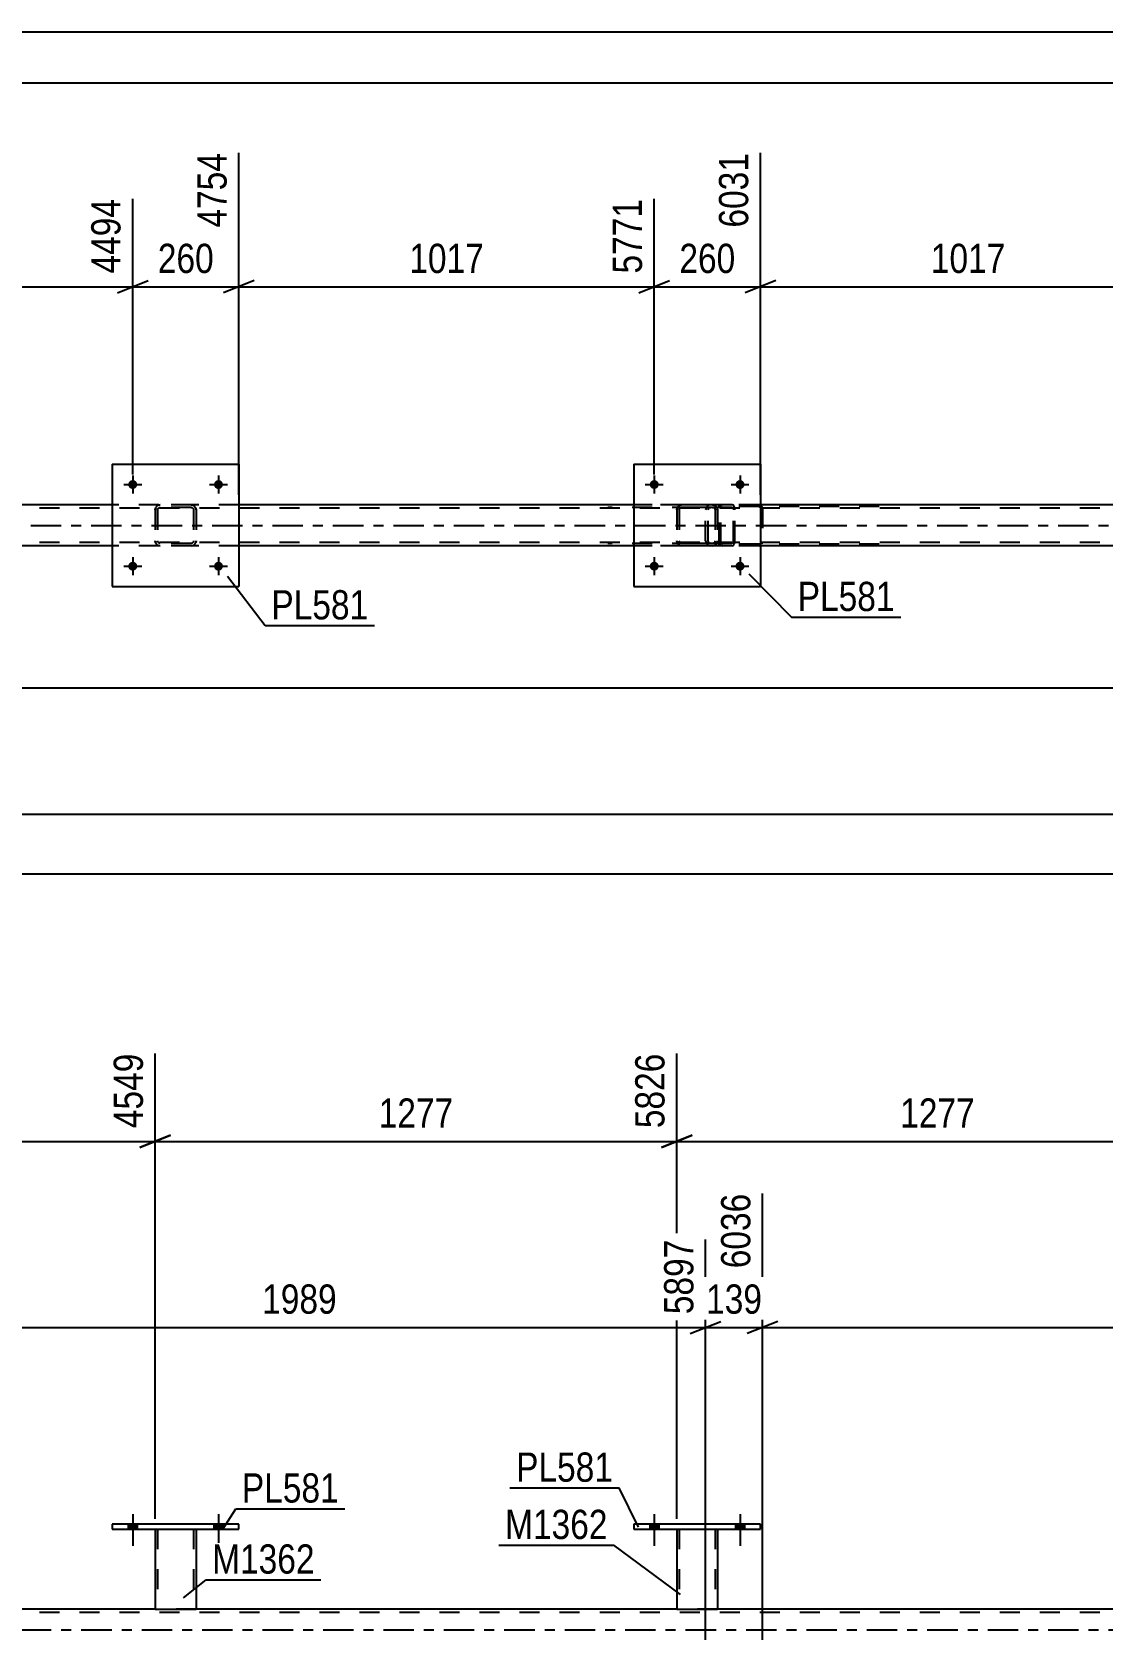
# Model space of a CAD drawing. Header units: millimetres. Extents: x 0 to 841, y 0 to 594.
# Drawn here: x 224.7 to 329.5, y 436.5 to 594 of the extents above; entities that cross this region are included whole.
import ezdxf

# ---------------------------------------------------------------- set-up
doc = ezdxf.new("R2010")
doc.units = ezdxf.units.MM
doc.linetypes.add('DXK_LINE_DOT2', pattern=[3.9198, 1.9599, -1.9599])
doc.linetypes.add('DXK_LINE_DOT3', pattern=[5.9187, 2.979, -0.9799, 0.9799, -0.9799])
doc.styles.add('Arial Narrow', font='ARIALN.TTF', dxfattribs={"height": 0.2})

# ---------------------------------------------------------------- blocks, each defined once
blk = doc.blocks.new('Unknown-318887585-1133 - 12244')
at = {"color": 5, "linetype": 'Continuous'}
for p, q in [((841, 594), (0, 594)), ((836, 589), (5, 589))]:
    blk.add_line(p, q, dxfattribs=at)
blk = doc.blocks.new('Part-318887585-5541 - 5449')
at = {"color": 7, "linetype": 'DXK_LINE_DOT2'}
for p, q in [((236.72, 547.21), (236.76, 547.4)), ((236.76, 547.4), (236.72, 547.21)), ((236.72, 547.21), (236.72, 544.17)), ((236.96, 547.21), (236.98, 547.3)), ((236.96, 547.21), (236.96, 544.17)), ((236.98, 547.3), (237.03, 547.38)), ((237.02, 547.66), (237.2, 547.69)), ((237.2, 547.69), (237.02, 547.66)), ((237.03, 547.38), (237.11, 547.43)), ((237.11, 547.43), (237.2, 547.45)), ((240.24, 547.69), (237.2, 547.69)), ((240.24, 547.45), (237.2, 547.45)), ((240.24, 547.69), (240.43, 547.66)), ((240.43, 547.66), (240.24, 547.69)), ((240.24, 547.45), (240.33, 547.43)), ((240.33, 547.43), (240.41, 547.38)), ((240.41, 547.38), (240.46, 547.3)), ((240.46, 547.3), (240.48, 547.21)), ((240.48, 547.21), (240.48, 544.17)), ((240.69, 547.4), (240.72, 547.21)), ((240.72, 547.21), (240.69, 547.4)), ((240.72, 547.21), (240.72, 544.17)), ((236.76, 543.99), (236.72, 544.17)), ((236.72, 544.17), (236.76, 543.99)), ((236.98, 544.08), (236.96, 544.17)), ((237.03, 544), (236.98, 544.08)), ((237.2, 543.69), (237.02, 543.73)), ((237.02, 543.73), (237.2, 543.69)), ((237.11, 543.95), (237.03, 544)), ((237.2, 543.93), (237.11, 543.95)), ((240.24, 543.93), (237.2, 543.93)), ((240.24, 543.69), (237.2, 543.69)), ((240.33, 543.95), (240.24, 543.93)), ((240.43, 543.73), (240.24, 543.69)), ((240.24, 543.69), (240.43, 543.73)), ((240.41, 544), (240.33, 543.95)), ((240.46, 544.08), (240.41, 544)), ((240.48, 544.17), (240.46, 544.08)), ((240.72, 544.17), (240.69, 543.99)), ((240.69, 543.99), (240.72, 544.17))]:
    blk.add_line(p, q, dxfattribs=at)
at = {"color": 7, "linetype": 'DXK_LINE_DOT3'}
blk.add_line((238.72, 545.69), (238.72, 545.69), dxfattribs=at)
at = {"color": 7, "linetype": 'DXK_LINE_DOT2'}
for centre, start, end in [((237.2, 547.21), 112.5, 157.5), ((237.2, 547.21), 112.5, 157.5), ((240.24, 547.21), 22.5, 67.5), ((240.24, 547.21), 22.5, 67.5), ((237.2, 544.17), 202.5, 247.5), ((237.2, 544.17), 202.5, 247.5), ((240.24, 544.17), 292.5, 337.5), ((240.24, 544.17), 292.5, 337.5)]:
    blk.add_arc(centre, 0.48, start, end, dxfattribs=at)
blk = doc.blocks.new('Bolt-318887585-5496 - 5449')
at = {"linetype": 'Continuous'}
for points in [[(234.96, 549.69, -1), (234.08, 549.69, -1)], [(243.36, 549.69, -1), (242.48, 549.69, -1)]]:
    blk.add_hatch(color=1, dxfattribs=at).paths.add_polyline_path(points)
at = {"color": 1, "linetype": 'Continuous'}
for p, q in [((233.64, 549.69), (235.4, 549.69)), ((234.52, 550.57), (234.52, 548.81)), ((242.04, 549.69), (243.8, 549.69)), ((242.92, 550.57), (242.92, 548.81))]:
    blk.add_line(p, q, dxfattribs=at)
blk = doc.blocks.new('Bolt-318887585-5497 - 5449')
at = {"linetype": 'Continuous'}
for points in [[(234.96, 541.69, -1), (234.08, 541.69, -1)], [(243.36, 541.69, -1), (242.48, 541.69, -1)]]:
    blk.add_hatch(color=1, dxfattribs=at).paths.add_polyline_path(points)
at = {"color": 1, "linetype": 'Continuous'}
for p, q in [((233.64, 541.69), (235.4, 541.69)), ((234.52, 542.57), (234.52, 540.81)), ((242.04, 541.69), (243.8, 541.69)), ((242.92, 542.57), (242.92, 540.81))]:
    blk.add_line(p, q, dxfattribs=at)
blk = doc.blocks.new('Bolt-318887585-5498 - 5449')
at = {"linetype": 'Continuous'}
for points in [[(286.04, 549.69, -1), (285.16, 549.69, -1)], [(294.44, 549.69, -1), (293.56, 549.69, -1)]]:
    blk.add_hatch(color=1, dxfattribs=at).paths.add_polyline_path(points)
at = {"color": 1, "linetype": 'Continuous'}
for p, q in [((284.72, 549.69), (286.48, 549.69)), ((285.6, 550.57), (285.6, 548.81)), ((293.12, 549.69), (294.88, 549.69)), ((294, 550.57), (294, 548.81))]:
    blk.add_line(p, q, dxfattribs=at)
blk = doc.blocks.new('Bolt-318887585-5499 - 5449')
at = {"linetype": 'Continuous'}
for points in [[(286.04, 541.69, -1), (285.16, 541.69, -1)], [(294.44, 541.69, -1), (293.56, 541.69, -1)]]:
    blk.add_hatch(color=1, dxfattribs=at).paths.add_polyline_path(points)
at = {"color": 1, "linetype": 'Continuous'}
for p, q in [((284.72, 541.69), (286.48, 541.69)), ((285.6, 542.57), (285.6, 540.81)), ((293.12, 541.69), (294.88, 541.69)), ((294, 542.57), (294, 540.81))]:
    blk.add_line(p, q, dxfattribs=at)
blk = doc.blocks.new('Part-318887585-5540 - 5449')
at = {"color": 2, "linetype": 'Continuous'}
for p, q in [((232.52, 551.69), (232.52, 539.69)), ((232.52, 551.69), (244.92, 551.69)), ((244.92, 551.69), (244.92, 539.69)), ((232.52, 539.69), (244.92, 539.69))]:
    blk.add_line(p, q, dxfattribs=at)
blk = doc.blocks.new('Part-318887585-5546 - 5449')
at = {"color": 2, "linetype": 'Continuous'}
for p, q in [((283.6, 551.69), (283.6, 539.69)), ((283.6, 551.69), (296, 551.69)), ((296, 551.69), (296, 539.69)), ((283.6, 539.69), (296, 539.69))]:
    blk.add_line(p, q, dxfattribs=at)
blk = doc.blocks.new('Part-318887585-5547 - 5449')
at = {"color": 7, "linetype": 'DXK_LINE_DOT2'}
for p, q in [((287.8, 547.21), (287.84, 547.4)), ((287.84, 547.4), (287.8, 547.21)), ((287.8, 547.21), (287.8, 544.17)), ((288.04, 547.21), (288.06, 547.3)), ((288.04, 547.21), (288.04, 544.17)), ((288.06, 547.3), (288.11, 547.38)), ((288.1, 547.66), (288.28, 547.69)), ((288.28, 547.69), (288.1, 547.66)), ((288.11, 547.38), (288.19, 547.43)), ((288.19, 547.43), (288.28, 547.45)), ((291.32, 547.69), (288.28, 547.69)), ((291.32, 547.45), (288.28, 547.45)), ((291.32, 547.69), (291.51, 547.66)), ((291.51, 547.66), (291.32, 547.69)), ((291.32, 547.45), (291.41, 547.43)), ((291.41, 547.43), (291.49, 547.38)), ((291.49, 547.38), (291.54, 547.3)), ((291.54, 547.3), (291.56, 547.21)), ((291.56, 547.21), (291.56, 544.17)), ((291.77, 547.4), (291.8, 547.21)), ((291.8, 547.21), (291.77, 547.4)), ((291.8, 547.21), (291.8, 544.17)), ((287.84, 543.99), (287.8, 544.17)), ((287.8, 544.17), (287.84, 543.99)), ((288.06, 544.08), (288.04, 544.17)), ((288.11, 544), (288.06, 544.08)), ((288.28, 543.69), (288.1, 543.73)), ((288.1, 543.73), (288.28, 543.69)), ((288.19, 543.95), (288.11, 544)), ((288.28, 543.93), (288.19, 543.95)), ((291.32, 543.93), (288.28, 543.93)), ((291.32, 543.69), (288.28, 543.69)), ((291.41, 543.95), (291.32, 543.93)), ((291.51, 543.73), (291.32, 543.69)), ((291.32, 543.69), (291.51, 543.73)), ((291.49, 544), (291.41, 543.95)), ((291.54, 544.08), (291.49, 544)), ((291.56, 544.17), (291.54, 544.08)), ((291.8, 544.17), (291.77, 543.99)), ((291.77, 543.99), (291.8, 544.17))]:
    blk.add_line(p, q, dxfattribs=at)
at = {"color": 7, "linetype": 'DXK_LINE_DOT3'}
blk.add_line((289.8, 545.69), (289.8, 545.69), dxfattribs=at)
at = {"color": 7, "linetype": 'DXK_LINE_DOT2'}
for centre, start, end in [((288.28, 547.21), 112.5, 157.5), ((288.28, 547.21), 112.5, 157.5), ((291.32, 547.21), 22.5, 67.5), ((291.32, 547.21), 22.5, 67.5), ((288.28, 544.17), 202.5, 247.5), ((288.28, 544.17), 202.5, 247.5), ((291.32, 544.17), 292.5, 337.5), ((291.32, 544.17), 292.5, 337.5)]:
    blk.add_arc(centre, 0.48, start, end, dxfattribs=at)
blk = doc.blocks.new('Part-318887585-5624 - 5449')
at = {"color": 7, "linetype": 'DXK_LINE_DOT2'}
for p, q in [((293.23, 547.69), (281.07, 547.69)), ((293.23, 547.45), (281.07, 547.45)), ((290.67, 547.4), (290.63, 547.21)), ((290.63, 544.17), (290.63, 547.21)), ((290.88, 547.21), (290.9, 547.3)), ((290.88, 544.17), (290.88, 547.21)), ((290.9, 547.3), (290.96, 547.38)), ((291.13, 547.69), (290.94, 547.66)), ((290.96, 547.38), (291.04, 547.43)), ((291.04, 547.43), (291.13, 547.45)), ((291.95, 547.45), (291.95, 547.69)), ((293.33, 547.66), (293.23, 547.69)), ((293.23, 547.45), (293.28, 547.43)), ((293.28, 547.43), (293.32, 547.38)), ((293.32, 547.38), (293.35, 547.3)), ((293.42, 547.55), (293.33, 547.66)), ((293.35, 547.3), (293.36, 547.21)), ((293.36, 544.17), (293.36, 547.21)), ((293.48, 547.4), (293.42, 547.55)), ((293.5, 547.21), (293.48, 547.4)), ((293.5, 544.17), (293.5, 547.21)), ((293.23, 543.93), (281.07, 543.93)), ((293.23, 543.69), (281.07, 543.69)), ((290.63, 544.17), (290.67, 543.99)), ((290.9, 544.08), (290.88, 544.17)), ((290.96, 544), (290.9, 544.08)), ((290.94, 543.73), (291.13, 543.69)), ((291.04, 543.95), (290.96, 544)), ((291.13, 543.93), (291.04, 543.95)), ((291.95, 543.69), (291.95, 543.93)), ((293.28, 543.95), (293.23, 543.93)), ((293.23, 543.69), (293.33, 543.73)), ((293.32, 544), (293.28, 543.95)), ((293.35, 544.08), (293.32, 544)), ((293.33, 543.73), (293.42, 543.83)), ((293.36, 544.17), (293.35, 544.08)), ((293.42, 543.83), (293.43, 543.86)), ((293.43, 543.86), (293.48, 543.99)), ((293.48, 543.99), (293.5, 544.17))]:
    blk.add_line(p, q, dxfattribs=at)
for centre, start, end in [((291.12, 547.2), 111.1941, 156.1506), ((291.12, 544.19), 203.8494, 248.8059)]:
    blk.add_arc(centre, 0.492, start, end, dxfattribs=at)
blk = doc.blocks.new('Part-318887585-5625 - 5449')
at = {"color": 7, "linetype": 'DXK_LINE_DOT2'}
for p, q in [((291.97, 547.49), (291.95, 547.37)), ((291.95, 544.01), (291.95, 547.37)), ((292.12, 547.37), (292.13, 547.43)), ((292.12, 544.01), (292.12, 547.37)), ((292.13, 547.43), (292.17, 547.49)), ((292.29, 547.69), (292.16, 547.67)), ((292.17, 547.49), (292.22, 547.52)), ((292.22, 547.52), (292.29, 547.53)), ((307.62, 547.69), (292.29, 547.69)), ((307.62, 547.53), (292.29, 547.53)), ((296, 547.67), (295.87, 547.69)), ((295.87, 547.53), (295.93, 547.52)), ((295.93, 547.52), (295.99, 547.49)), ((295.99, 547.49), (296.02, 547.43)), ((296.02, 547.43), (296.04, 547.37)), ((296.04, 547.37), (296.04, 544.01)), ((296.21, 547.37), (296.18, 547.49)), ((296.21, 547.37), (296.21, 544.01)), ((291.95, 544.01), (291.97, 543.89)), ((292.13, 543.95), (292.12, 544.01)), ((292.17, 543.9), (292.13, 543.95)), ((292.16, 543.72), (292.29, 543.69)), ((292.22, 543.86), (292.17, 543.9)), ((292.29, 543.85), (292.22, 543.86)), ((307.62, 543.85), (292.29, 543.85)), ((307.62, 543.69), (292.29, 543.69)), ((295.93, 543.86), (295.87, 543.85)), ((295.87, 543.69), (296, 543.72)), ((295.99, 543.9), (295.93, 543.86)), ((296.02, 543.95), (295.99, 543.9)), ((296.04, 544.01), (296.02, 543.95)), ((296.18, 543.89), (296.21, 544.01))]:
    blk.add_line(p, q, dxfattribs=at)
for centre, start, end in [((292.28, 547.36), 110.7583, 155.68), ((295.88, 547.36), 24.32, 69.2417), ((292.28, 544.03), 204.32, 249.2417)]:
    blk.add_arc(centre, 0.331, start, end, dxfattribs=at)
blk = doc.blocks.new('Part-318887585-5688 - 5449')
at = {"color": 7, "linetype": 'DXK_LINE_DOT2'}
for p, q in [((776.11, 547.37), (112.08, 547.37)), ((244.92, 547.69), (232.52, 547.69)), ((296, 547.69), (283.6, 547.69)), ((776.11, 544.01), (112.08, 544.01)), ((244.92, 543.69), (232.52, 543.69)), ((296, 543.69), (283.6, 543.69))]:
    blk.add_line(p, q, dxfattribs=at)
at = {"color": 2, "linetype": 'Continuous'}
for p, q in [((232.52, 547.69), (193.84, 547.69)), ((283.6, 547.69), (244.92, 547.69)), ((334.68, 547.69), (296, 547.69)), ((232.52, 543.69), (193.84, 543.69)), ((283.6, 543.69), (244.92, 543.69)), ((334.68, 543.69), (296, 543.69))]:
    blk.add_line(p, q, dxfattribs=at)
at = {"color": 7, "linetype": 'DXK_LINE_DOT3'}
blk.add_line((112.08, 545.69), (776.11, 545.69), dxfattribs=at)
blk = doc.blocks.new('Bolt-318887585-3644 - 3642')
at = {"linetype": 'Continuous'}
for points in [[(234.08, 447.37), (234.96, 447.37), (234.96, 447.85), (234.08, 447.85)], [(242.48, 447.37), (243.36, 447.37), (243.36, 447.85), (242.48, 447.85)]]:
    blk.add_hatch(color=1, dxfattribs=at).paths.add_polyline_path(points)
at = {"color": 1, "linetype": 'Continuous'}
for p, q in [((234.52, 448.85), (234.52, 445.73)), ((242.92, 448.85), (242.92, 445.73)), ((234.08, 447.85), (234.08, 447.37)), ((234.96, 447.85), (234.96, 447.37)), ((242.48, 447.85), (242.48, 447.37)), ((243.36, 447.85), (243.36, 447.37))]:
    blk.add_line(p, q, dxfattribs=at)
blk = doc.blocks.new('Bolt-318887585-3804 - 3642')
at = {"linetype": 'Continuous'}
for points in [[(234.08, 447.37), (234.96, 447.37), (234.96, 447.85), (234.08, 447.85)], [(242.48, 447.37), (243.36, 447.37), (243.36, 447.85), (242.48, 447.85)]]:
    blk.add_hatch(color=1, dxfattribs=at).paths.add_polyline_path(points)
at = {"color": 1, "linetype": 'Continuous'}
for p, q in [((234.52, 448.85), (234.52, 445.73)), ((242.92, 448.85), (242.92, 445.73)), ((234.08, 447.85), (234.08, 447.37)), ((234.96, 447.85), (234.96, 447.37)), ((242.48, 447.85), (242.48, 447.37)), ((243.36, 447.85), (243.36, 447.37))]:
    blk.add_line(p, q, dxfattribs=at)
blk = doc.blocks.new('Bolt-318887585-3802 - 3642')
at = {"linetype": 'Continuous'}
for points in [[(285.16, 447.37), (286.04, 447.37), (286.04, 447.85), (285.16, 447.85)], [(293.56, 447.37), (294.44, 447.37), (294.44, 447.85), (293.56, 447.85)]]:
    blk.add_hatch(color=1, dxfattribs=at).paths.add_polyline_path(points)
at = {"color": 1, "linetype": 'Continuous'}
for p, q in [((285.6, 448.85), (285.6, 445.73)), ((294, 448.85), (294, 445.73)), ((285.16, 447.85), (285.16, 447.37)), ((286.04, 447.85), (286.04, 447.37)), ((293.56, 447.85), (293.56, 447.37)), ((294.44, 447.85), (294.44, 447.37))]:
    blk.add_line(p, q, dxfattribs=at)
blk = doc.blocks.new('Bolt-318887585-3803 - 3642')
at = {"linetype": 'Continuous'}
for points in [[(285.16, 447.37), (286.04, 447.37), (286.04, 447.85), (285.16, 447.85)], [(293.56, 447.37), (294.44, 447.37), (294.44, 447.85), (293.56, 447.85)]]:
    blk.add_hatch(color=1, dxfattribs=at).paths.add_polyline_path(points)
at = {"color": 1, "linetype": 'Continuous'}
for p, q in [((285.6, 448.85), (285.6, 445.73)), ((294, 448.85), (294, 445.73)), ((285.16, 447.85), (285.16, 447.37)), ((286.04, 447.85), (286.04, 447.37)), ((293.56, 447.85), (293.56, 447.37)), ((294.44, 447.85), (294.44, 447.37))]:
    blk.add_line(p, q, dxfattribs=at)
blk = doc.blocks.new('Part-318887585-3748 - 3642')
at = {"color": 7, "linetype": 'DXK_LINE_DOT2'}
for p, q in [((287.8, 447.38), (291.8, 447.38)), ((287.8, 447.37), (287.8, 447.38)), ((287.8, 447.38), (287.8, 447.37)), ((288.04, 447.38), (288.04, 439.53)), ((291.56, 447.38), (291.56, 439.53)), ((291.8, 447.38), (291.8, 447.37)), ((291.8, 447.37), (291.8, 447.38)), ((291.51, 439.53), (291.54, 439.53)), ((291.51, 439.53), (291.54, 439.53)), ((291.54, 439.53), (291.56, 439.53)), ((291.54, 439.53), (291.56, 439.53))]:
    blk.add_line(p, q, dxfattribs=at)
at = {"color": 2, "linetype": 'Continuous'}
for p, q in [((287.8, 447.37), (287.8, 439.53)), ((291.8, 447.37), (291.8, 439.53)), ((287.8, 439.53), (291.8, 439.53))]:
    blk.add_line(p, q, dxfattribs=at)
blk = doc.blocks.new('Part-318887585-3821 - 3642')
at = {"color": 2, "linetype": 'Continuous'}
for p, q in [((283.6, 447.85), (283.6, 447.37)), ((296, 447.85), (283.6, 447.85)), ((283.6, 447.37), (296, 447.37)), ((296, 447.37), (296, 447.85))]:
    blk.add_line(p, q, dxfattribs=at)
blk = doc.blocks.new('Part-318887585-3826 - 3642')
at = {"color": 7, "linetype": 'DXK_LINE_DOT2'}
for p, q in [((236.72, 447.38), (240.72, 447.38)), ((236.72, 447.37), (236.72, 447.38)), ((236.72, 447.38), (236.72, 447.37)), ((236.96, 447.38), (236.96, 439.53)), ((240.48, 447.38), (240.48, 439.53)), ((240.72, 447.38), (240.72, 447.37)), ((240.72, 447.37), (240.72, 447.38)), ((240.43, 439.53), (240.46, 439.53)), ((240.43, 439.53), (240.46, 439.53)), ((240.46, 439.53), (240.48, 439.53)), ((240.46, 439.53), (240.48, 439.53))]:
    blk.add_line(p, q, dxfattribs=at)
at = {"color": 2, "linetype": 'Continuous'}
for p, q in [((236.72, 447.37), (236.72, 439.53)), ((240.72, 447.37), (240.72, 439.53)), ((236.72, 439.53), (240.72, 439.53))]:
    blk.add_line(p, q, dxfattribs=at)
blk = doc.blocks.new('Part-318887585-3831 - 3642')
at = {"color": 2, "linetype": 'Continuous'}
for p, q in [((232.52, 447.85), (232.52, 447.37)), ((244.92, 447.85), (232.52, 447.85)), ((232.52, 447.37), (244.92, 447.37)), ((244.92, 447.37), (244.92, 447.85))]:
    blk.add_line(p, q, dxfattribs=at)
blk = doc.blocks.new('Part-318887585-4073 - 3642')
at = {"color": 2, "linetype": 'Continuous'}
for p, q in [((236.72, 439.53), (189.64, 439.53)), ((287.8, 439.53), (240.72, 439.53)), ((338.88, 439.53), (291.8, 439.53))]:
    blk.add_line(p, q, dxfattribs=at)
at = {"color": 7, "linetype": 'DXK_LINE_DOT2'}
for p, q in [((240.72, 439.53), (236.72, 439.53)), ((291.8, 439.53), (287.8, 439.53)), ((776.11, 439.21), (69.68, 439.21))]:
    blk.add_line(p, q, dxfattribs=at)
at = {"color": 7, "linetype": 'DXK_LINE_DOT3'}
blk.add_line((69.68, 437.53), (776.11, 437.53), dxfattribs=at)
blk = doc.blocks.new('StraightDimension-318887585-6158 - 5449')
at = {"color": 7, "linetype": 'Continuous'}
for p, q in [((244.92, 548.69), (244.92, 582.17)), ((234.52, 550.69), (234.52, 577.67)), ((233.02, 568.46), (236.02, 569.66)), ((234.52, 569.06), (244.92, 569.06)), ((246.42, 569.66), (243.42, 568.46))]:
    blk.add_line(p, q, dxfattribs=at)
at = {"color": 0}
blk.add_wipeout([(243.06, 569.81), (243.06, 574.01), (236.38, 574.01), (236.38, 569.81)], dxfattribs=at)
at = {"color": 3, "style": 'Arial Narrow'}
blk.add_text('260', height=2.863, dxfattribs=at).set_placement((236.98, 570.41))
at = {"color": 0, "linetype": 'Continuous'}
blk.add_wipeout([(244.32, 582.77), (240.12, 582.77), (240.12, 574.26), (244.32, 574.26)], dxfattribs=at)
at = {"color": 3, "linetype": 'Continuous', "style": 'Arial Narrow'}
blk.add_text('4754', height=2.863, rotation=90.0002, dxfattribs=at).set_placement((243.72, 574.86))
blk = doc.blocks.new('StraightDimension-318887585-6176 - 5449')
at = {"color": 7, "linetype": 'Continuous'}
for p, q in [((193.84, 548.69), (193.84, 582.17)), ((234.52, 550.69), (234.52, 577.67)), ((195.34, 569.66), (192.34, 568.46)), ((193.84, 569.06), (234.52, 569.06)), ((233.02, 568.46), (236.02, 569.66))]:
    blk.add_line(p, q, dxfattribs=at)
at = {"color": 0, "linetype": 'Continuous'}
blk.add_wipeout([(233.92, 578.27), (229.72, 578.27), (229.72, 569.76), (233.92, 569.76)], dxfattribs=at)
at = {"color": 0}
blk.add_wipeout([(218.44, 569.81), (218.44, 574.01), (209.93, 574.01), (209.93, 569.81)], dxfattribs=at)
at = {"color": 3, "linetype": 'Continuous', "style": 'Arial Narrow'}
blk.add_text('4494', height=2.863, rotation=90.0002, dxfattribs=at).set_placement((233.32, 570.36))
at = {"color": 3, "style": 'Arial Narrow'}
blk.add_text('1017', height=2.863, dxfattribs=at).set_placement((210.53, 570.41))
blk = doc.blocks.new('StraightDimension-318887585-6104 - 5449')
at = {"color": 7, "linetype": 'Continuous'}
for p, q in [((296, 548.69), (296, 582.17)), ((336.68, 550.69), (336.68, 577.67)), ((297.5, 569.66), (294.5, 568.46)), ((296, 569.06), (336.68, 569.06)), ((335.18, 568.46), (338.18, 569.66))]:
    blk.add_line(p, q, dxfattribs=at)
at = {"color": 0, "linetype": 'Continuous'}
blk.add_wipeout([(336.08, 578.27), (331.88, 578.27), (331.88, 569.76), (336.08, 569.76)], dxfattribs=at)
at = {"color": 0}
blk.add_wipeout([(320.6, 569.81), (320.6, 574.01), (312.09, 574.01), (312.09, 569.81)], dxfattribs=at)
at = {"color": 3, "linetype": 'Continuous', "style": 'Arial Narrow'}
blk.add_text('7048', height=2.863, rotation=90.0002, dxfattribs=at).set_placement((335.48, 570.36))
at = {"color": 3, "style": 'Arial Narrow'}
blk.add_text('1017', height=2.863, dxfattribs=at).set_placement((312.69, 570.41))
blk = doc.blocks.new('StraightDimension-318887585-6122 - 5449')
at = {"color": 7, "linetype": 'Continuous'}
for p, q in [((296, 548.69), (296, 582.17)), ((285.6, 550.69), (285.6, 577.67)), ((284.1, 568.46), (287.1, 569.66)), ((285.6, 569.06), (296, 569.06)), ((297.5, 569.66), (294.5, 568.46))]:
    blk.add_line(p, q, dxfattribs=at)
at = {"color": 0}
blk.add_wipeout([(294.14, 569.81), (294.14, 574.01), (287.46, 574.01), (287.46, 569.81)], dxfattribs=at)
at = {"color": 3, "style": 'Arial Narrow'}
blk.add_text('260', height=2.863, dxfattribs=at).set_placement((288.06, 570.41))
at = {"color": 0, "linetype": 'Continuous'}
blk.add_wipeout([(295.4, 582.77), (291.2, 582.77), (291.2, 574.26), (295.4, 574.26)], dxfattribs=at)
at = {"color": 3, "linetype": 'Continuous', "style": 'Arial Narrow'}
blk.add_text('6031', height=2.863, rotation=90.0002, dxfattribs=at).set_placement((294.8, 574.86))
blk = doc.blocks.new('StraightDimension-318887585-6140 - 5449')
at = {"color": 7, "linetype": 'Continuous'}
for p, q in [((244.92, 548.69), (244.92, 582.17)), ((285.6, 550.69), (285.6, 577.67)), ((246.42, 569.66), (243.42, 568.46)), ((244.92, 569.06), (285.6, 569.06)), ((284.1, 568.46), (287.1, 569.66))]:
    blk.add_line(p, q, dxfattribs=at)
at = {"color": 0, "linetype": 'Continuous'}
blk.add_wipeout([(285, 578.27), (280.8, 578.27), (280.8, 569.76), (285, 569.76)], dxfattribs=at)
at = {"color": 0}
blk.add_wipeout([(269.52, 569.81), (269.52, 574.01), (261.01, 574.01), (261.01, 569.81)], dxfattribs=at)
at = {"color": 3, "linetype": 'Continuous', "style": 'Arial Narrow'}
blk.add_text('5771', height=2.863, rotation=90.0002, dxfattribs=at).set_placement((284.4, 570.36))
at = {"color": 3, "style": 'Arial Narrow'}
blk.add_text('1017', height=2.863, dxfattribs=at).set_placement((261.61, 570.41))
blk = doc.blocks.new('StraightDimension-318887585-6317 - 5449')
at = {"color": 7, "linetype": 'Continuous'}
blk.add_line((70.16, 517.39), (776.11, 517.39), dxfattribs=at)
blk = doc.blocks.new('StraightDimension-318887585-6338 - 5449')
at = {"color": 7, "linetype": 'Continuous'}
blk.add_line((69.52, 511.57), (776.75, 511.57), dxfattribs=at)
blk = doc.blocks.new('StraightDimension-318887585-6380 - 5449')
at = {"color": 7, "linetype": 'Continuous'}
blk.add_line((70.16, 529.77), (719.93, 529.77), dxfattribs=at)
blk = doc.blocks.new('StraightDimension-318887585-4584 - 3642')
at = {"color": 7, "linetype": 'Continuous'}
for p, q in [((296.21, 436.53), (296.21, 480.24)), ((375.77, 436.53), (375.77, 475.74)), ((297.71, 467.73), (294.71, 466.53)), ((374.27, 466.53), (377.27, 467.73)), ((296.21, 467.13), (375.77, 467.13))]:
    blk.add_line(p, q, dxfattribs=at)
at = {"color": 0, "linetype": 'Continuous'}
blk.add_wipeout([(375.17, 476.34), (370.97, 476.34), (370.97, 467.83), (375.17, 467.83)], dxfattribs=at)
at = {"color": 0}
blk.add_wipeout([(340.24, 467.88), (340.24, 472.08), (331.73, 472.08), (331.73, 467.88)], dxfattribs=at)
at = {"color": 3, "linetype": 'Continuous', "style": 'Arial Narrow'}
blk.add_text('8025', height=2.863, rotation=90.0002, dxfattribs=at).set_placement((374.57, 468.43))
at = {"color": 3, "style": 'Arial Narrow'}
blk.add_text('1989', height=2.863, dxfattribs=at).set_placement((332.33, 468.48))
blk = doc.blocks.new('StraightDimension-318887585-4986 - 3642')
at = {"color": 7, "linetype": 'Continuous'}
for p, q in [((287.8, 448.38), (287.8, 493.96)), ((338.88, 448.38), (338.88, 493.96)), ((289.3, 485.95), (286.3, 484.75)), ((287.8, 485.35), (338.88, 485.35)), ((337.38, 484.75), (340.38, 485.95))]:
    blk.add_line(p, q, dxfattribs=at)
at = {"color": 0, "linetype": 'Continuous'}
blk.add_wipeout([(338.28, 494.56), (334.08, 494.56), (334.08, 486.05), (338.28, 486.05)], dxfattribs=at)
at = {"color": 0}
blk.add_wipeout([(317.6, 486.1), (317.6, 490.3), (309.09, 490.3), (309.09, 486.1)], dxfattribs=at)
at = {"color": 3, "linetype": 'Continuous', "style": 'Arial Narrow'}
blk.add_text('7103', height=2.863, rotation=90.0002, dxfattribs=at).set_placement((337.68, 486.65))
at = {"color": 3, "style": 'Arial Narrow'}
blk.add_text('1277', height=2.863, dxfattribs=at).set_placement((309.69, 486.7))
blk = doc.blocks.new('StraightDimension-318887585-4996 - 3642')
at = {"color": 7, "linetype": 'Continuous'}
for p, q in [((236.72, 448.38), (236.72, 493.96)), ((287.8, 448.38), (287.8, 493.96)), ((238.22, 485.95), (235.22, 484.75)), ((236.72, 485.35), (287.8, 485.35)), ((286.3, 484.75), (289.3, 485.95))]:
    blk.add_line(p, q, dxfattribs=at)
at = {"color": 0, "linetype": 'Continuous'}
blk.add_wipeout([(287.2, 494.56), (283, 494.56), (283, 486.05), (287.2, 486.05)], dxfattribs=at)
at = {"color": 0}
blk.add_wipeout([(266.52, 486.1), (266.52, 490.3), (258.01, 490.3), (258.01, 486.1)], dxfattribs=at)
at = {"color": 3, "linetype": 'Continuous', "style": 'Arial Narrow'}
blk.add_text('5826', height=2.863, rotation=90.0002, dxfattribs=at).set_placement((286.6, 486.65))
at = {"color": 3, "style": 'Arial Narrow'}
blk.add_text('1277', height=2.863, dxfattribs=at).set_placement((258.61, 486.7))
blk = doc.blocks.new('StraightDimension-318887585-5006 - 3642')
at = {"color": 7, "linetype": 'Continuous'}
for p, q in [((185.64, 448.38), (185.64, 493.96)), ((236.72, 448.38), (236.72, 493.96)), ((187.14, 485.95), (184.14, 484.75)), ((185.64, 485.35), (236.72, 485.35)), ((235.22, 484.75), (238.22, 485.95))]:
    blk.add_line(p, q, dxfattribs=at)
at = {"color": 0, "linetype": 'Continuous'}
blk.add_wipeout([(236.12, 494.56), (231.92, 494.56), (231.92, 486.05), (236.12, 486.05)], dxfattribs=at)
at = {"color": 0}
blk.add_wipeout([(215.44, 486.1), (215.44, 490.3), (206.93, 490.3), (206.93, 486.1)], dxfattribs=at)
at = {"color": 3, "linetype": 'Continuous', "style": 'Arial Narrow'}
blk.add_text('4549', height=2.863, rotation=90.0002, dxfattribs=at).set_placement((235.52, 486.65))
at = {"color": 3, "style": 'Arial Narrow'}
blk.add_text('1277', height=2.863, dxfattribs=at).set_placement((207.53, 486.7))
blk = doc.blocks.new('StraightDimension-318887585-4546 - 3642')
at = {"color": 7, "linetype": 'Continuous'}
for p, q in [((211.07, 436.53), (211.07, 480.24)), ((290.63, 436.53), (290.63, 475.74)), ((212.57, 467.73), (209.57, 466.53)), ((289.13, 466.53), (292.13, 467.73)), ((211.07, 467.13), (290.63, 467.13))]:
    blk.add_line(p, q, dxfattribs=at)
at = {"color": 0, "linetype": 'Continuous'}
blk.add_wipeout([(290.03, 476.34), (285.83, 476.34), (285.83, 467.83), (290.03, 467.83)], dxfattribs=at)
at = {"color": 0}
blk.add_wipeout([(255.11, 467.88), (255.11, 472.08), (246.6, 472.08), (246.6, 467.88)], dxfattribs=at)
at = {"color": 3, "linetype": 'Continuous', "style": 'Arial Narrow'}
blk.add_text('5897', height=2.863, rotation=90.0002, dxfattribs=at).set_placement((289.43, 468.43))
at = {"color": 3, "style": 'Arial Narrow'}
blk.add_text('1989', height=2.863, dxfattribs=at).set_placement((247.2, 468.48))
blk = doc.blocks.new('StraightDimension-318887585-4565 - 3642')
at = {"color": 7, "linetype": 'Continuous'}
for p, q in [((296.21, 436.53), (296.21, 480.24)), ((290.63, 436.53), (290.63, 475.74)), ((289.13, 466.53), (292.13, 467.73)), ((297.71, 467.73), (294.71, 466.53)), ((290.63, 467.13), (296.21, 467.13))]:
    blk.add_line(p, q, dxfattribs=at)
at = {"color": 0}
blk.add_wipeout([(296.76, 467.88), (296.76, 472.08), (290.08, 472.08), (290.08, 467.88)], dxfattribs=at)
at = {"color": 3, "style": 'Arial Narrow'}
blk.add_text('139', height=2.863, dxfattribs=at).set_placement((290.68, 468.48))
at = {"color": 0, "linetype": 'Continuous'}
blk.add_wipeout([(295.61, 480.84), (291.41, 480.84), (291.41, 472.33), (295.61, 472.33)], dxfattribs=at)
at = {"color": 3, "linetype": 'Continuous', "style": 'Arial Narrow'}
blk.add_text('6036', height=2.863, rotation=90.0002, dxfattribs=at).set_placement((295.01, 472.93))
blk = doc.blocks.new('Mark-318887585-5536 - 5449')
at = {"color": 0}
blk.add_wipeout([(257.6, 536.48), (257.6, 539.48), (248.1, 539.48), (248.1, 536.48)], dxfattribs=at)
blk.add_wipeout([(257.6, 536.48), (257.6, 539.48), (248.1, 539.48), (248.1, 536.48)], dxfattribs=at)
at = {"color": 30, "linetype": 'Continuous'}
for p, q in [((243.81, 540.72), (247.5, 535.88)), ((247.5, 535.88), (258.2, 535.88))]:
    blk.add_line(p, q, dxfattribs=at)
at = {"color": 3, "style": 'Arial Narrow'}
blk.add_text('PL581', height=2.863, dxfattribs=at).set_placement((248.1, 536.48))
blk = doc.blocks.new('Mark-318887585-5542 - 5449')
at = {"color": 0}
blk.add_wipeout([(309.16, 537.3), (309.16, 540.3), (299.65, 540.3), (299.65, 537.3)], dxfattribs=at)
blk.add_wipeout([(309.16, 537.3), (309.16, 540.3), (299.65, 540.3), (299.65, 537.3)], dxfattribs=at)
at = {"color": 30, "linetype": 'Continuous'}
for p, q in [((294.87, 540.94), (299.05, 536.7)), ((299.05, 536.7), (309.76, 536.7))]:
    blk.add_line(p, q, dxfattribs=at)
at = {"color": 3, "style": 'Arial Narrow'}
blk.add_text('PL581', height=2.863, dxfattribs=at).set_placement((299.65, 537.3))
blk = doc.blocks.new('Mark-318887585-3744 - 3642')
at = {"color": 0}
blk.add_wipeout([(281.04, 446.41), (281.04, 449.41), (270.99, 449.41), (270.99, 446.41)], dxfattribs=at)
blk.add_wipeout([(281.04, 446.41), (281.04, 449.41), (270.99, 449.41), (270.99, 446.41)], dxfattribs=at)
at = {"color": 30, "linetype": 'Continuous'}
for p in [(270.39, 445.81), (288.16, 440.96)]:
    blk.add_line(p, (281.64, 445.81), dxfattribs=at)
at = {"color": 3, "style": 'Arial Narrow'}
blk.add_text('M1362', height=2.863, dxfattribs=at).set_placement((270.99, 446.41))
blk = doc.blocks.new('Mark-318887585-3817 - 3642')
at = {"color": 0}
blk.add_wipeout([(281.57, 452.02), (281.57, 455.02), (272.07, 455.02), (272.07, 452.02)], dxfattribs=at)
blk.add_wipeout([(281.57, 452.02), (281.57, 455.02), (272.07, 455.02), (272.07, 452.02)], dxfattribs=at)
at = {"color": 30, "linetype": 'Continuous'}
for p in [(271.47, 451.42), (284.06, 447.58)]:
    blk.add_line(p, (282.17, 451.42), dxfattribs=at)
at = {"color": 3, "style": 'Arial Narrow'}
blk.add_text('PL581', height=2.863, dxfattribs=at).set_placement((272.07, 452.02))
blk = doc.blocks.new('Mark-318887585-3822 - 3642')
at = {"color": 0}
blk.add_wipeout([(252.35, 443.02), (252.35, 446.02), (242.3, 446.02), (242.3, 443.02)], dxfattribs=at)
blk.add_wipeout([(252.35, 443.02), (252.35, 446.02), (242.3, 446.02), (242.3, 443.02)], dxfattribs=at)
at = {"color": 30, "linetype": 'Continuous'}
for p, q in [((239.5, 440.64), (241.7, 442.42)), ((241.7, 442.42), (252.95, 442.42))]:
    blk.add_line(p, q, dxfattribs=at)
at = {"color": 3, "style": 'Arial Narrow'}
blk.add_text('M1362', height=2.863, dxfattribs=at).set_placement((242.3, 443.02))
blk = doc.blocks.new('Mark-318887585-3827 - 3642')
at = {"color": 0}
blk.add_wipeout([(254.71, 449.98), (254.71, 452.98), (245.21, 452.98), (245.21, 449.98)], dxfattribs=at)
blk.add_wipeout([(254.71, 449.98), (254.71, 452.98), (245.21, 452.98), (245.21, 449.98)], dxfattribs=at)
at = {"color": 30, "linetype": 'Continuous'}
for p, q in [((243.33, 447.37), (244.61, 449.38)), ((244.61, 449.38), (255.31, 449.38))]:
    blk.add_line(p, q, dxfattribs=at)
at = {"color": 3, "style": 'Arial Narrow'}
blk.add_text('PL581', height=2.863, dxfattribs=at).set_placement((245.21, 449.98))

msp = doc.modelspace()

# ---------------------------------------------------------------- block references
for name in ['Unknown-318887585-1133 - 12244', 'Part-318887585-5540 - 5449', 'Part-318887585-5546 - 5449', 'Part-318887585-5688 - 5449', 'Bolt-318887585-5496 - 5449', 'Bolt-318887585-5498 - 5449', 'Part-318887585-5541 - 5449', 'Part-318887585-5624 - 5449', 'Part-318887585-5547 - 5449', 'Part-318887585-5625 - 5449', 'Bolt-318887585-5497 - 5449', 'Bolt-318887585-5499 - 5449', 'Bolt-318887585-3644 - 3642', 'Bolt-318887585-3804 - 3642', 'Bolt-318887585-3802 - 3642', 'Bolt-318887585-3803 - 3642', 'Part-318887585-3831 - 3642', 'Part-318887585-3826 - 3642', 'Part-318887585-3821 - 3642', 'Part-318887585-3748 - 3642', 'Part-318887585-4073 - 3642']:
    msp.add_blockref(name, (0, 0))

# ---------------------------------------------------------------- next in the draw order: block references
for name in ['StraightDimension-318887585-6158 - 5449', 'StraightDimension-318887585-6104 - 5449', 'StraightDimension-318887585-6317 - 5449', 'StraightDimension-318887585-4584 - 3642']:
    msp.add_blockref(name, (0, 0))

# ---------------------------------------------------------------- next in the draw order: block references
for name in ['StraightDimension-318887585-6122 - 5449', 'StraightDimension-318887585-6176 - 5449', 'StraightDimension-318887585-6338 - 5449', 'StraightDimension-318887585-4986 - 3642']:
    msp.add_blockref(name, (0, 0))

# ---------------------------------------------------------------- next in the draw order: block references
for name in ['StraightDimension-318887585-6140 - 5449', 'StraightDimension-318887585-6380 - 5449', 'StraightDimension-318887585-4996 - 3642']:
    msp.add_blockref(name, (0, 0))

# ---------------------------------------------------------------- next in the draw order: block references
for name in ['Mark-318887585-5536 - 5449', 'Mark-318887585-5542 - 5449', 'StraightDimension-318887585-5006 - 3642']:
    msp.add_blockref(name, (0, 0))

# ---------------------------------------------------------------- next in the draw order: block references
msp.add_blockref('StraightDimension-318887585-4546 - 3642', (0, 0))

# ---------------------------------------------------------------- next in the draw order: block references
for name in ['StraightDimension-318887585-4565 - 3642', 'Mark-318887585-3827 - 3642', 'Mark-318887585-3744 - 3642', 'Mark-318887585-3822 - 3642']:
    msp.add_blockref(name, (0, 0))

# ---------------------------------------------------------------- next in the draw order: block references
msp.add_blockref('Mark-318887585-3817 - 3642', (0, 0))

doc.saveas('drawing.dxf')
